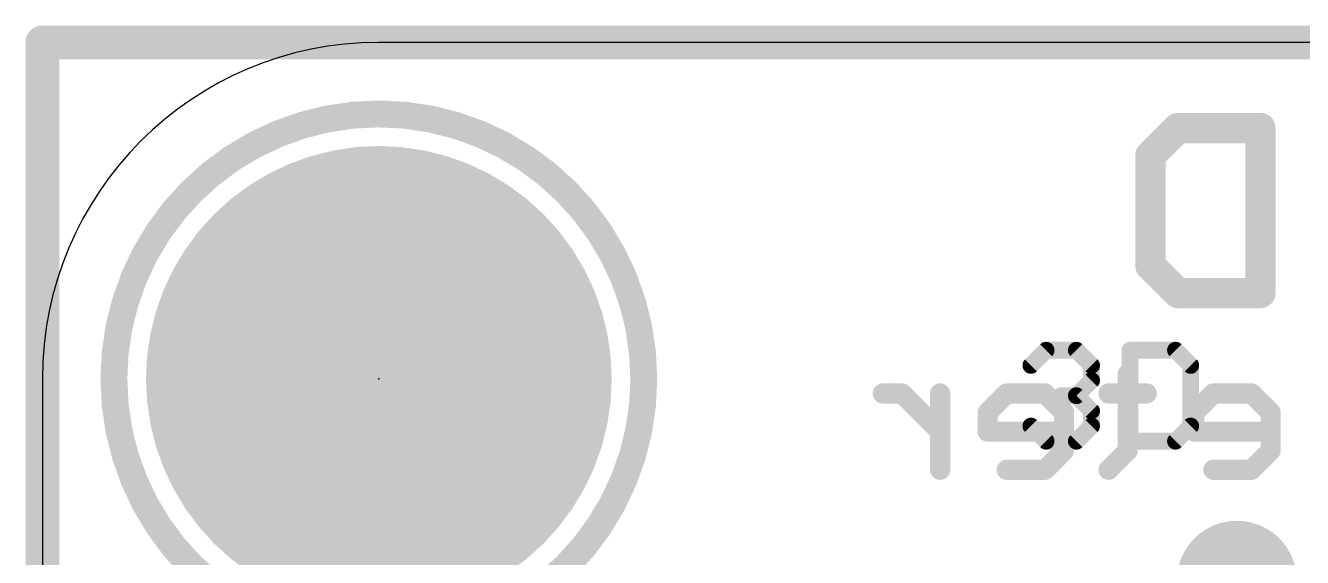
# Model space of a CAD drawing. Extents: x -0.1 to 25.5, y -0.1 to 17.9.
# Drawn here: x -0.13 to 9.51, y 13.89 to 17.91 of the extents above; entities that cross this region are included whole.
import ezdxf

# ---------------------------------------------------------------- set-up
doc = ezdxf.new("R2010")
doc.units = 0
for name, color, linetype in [('1', 12, 'CONTINUOUS'), ('16', 5, 'CONTINUOUS'), ('17', 110, 'CONTINUOUS'), ('18', 110, 'CONTINUOUS'), ('20', 53, 'CONTINUOUS'), ('21', 40, 'CONTINUOUS'), ('22', 6, 'CONTINUOUS'), ('23', 40, 'CONTINUOUS')]:
    doc.layers.add(name, color=color, linetype=linetype)

# ---------------------------------------------------------------- blocks, each defined once
blk = doc.blocks.new('ROUNDP')
at = {"const_width": 0.5}
blk.add_lwpolyline([(0, -0.25, 1), (0, 0.25, 1), (0, -0.25)], format="xyb", dxfattribs=at)
blk = doc.blocks.new('ROUNDV')
at = {"const_width": 0.5}
blk.add_lwpolyline([(0, -0.25, 1), (0, 0.25, 1), (0, -0.25)], format="xyb", dxfattribs=at)

msp = doc.modelspace()

# ---------------------------------------------------------------- linework, layer by layer
at = {"layer": '1', "const_width": 0.254}
for points in [[(0, 17.78), (25.4, 17.78)], [(0, 0), (0, 17.78)]]:
    msp.add_lwpolyline(points, dxfattribs=at)
at = {"layer": '1', "const_width": 0.127}
for points in [[(0, 17.8435, 1), (0, 17.7165)], [(0.0635, 17.78, 1), (-0.0635, 17.78)]]:
    msp.add_lwpolyline(points, format="xyb", dxfattribs=at)
at = {"layer": '16', "const_width": 0.254}
for points in [[(0, 17.78), (25.4, 17.78)], [(0, 0), (0, 17.78)]]:
    msp.add_lwpolyline(points, dxfattribs=at)
at = {"layer": '16', "const_width": 0.127}
for points in [[(0, 17.8435, 1), (0, 17.7165)], [(0.0635, 17.78, 1), (-0.0635, 17.78)]]:
    msp.add_lwpolyline(points, format="xyb", dxfattribs=at)
at = {"layer": '20'}
for p, q in [((22.86, 17.78), (2.54, 17.78)), ((0, 15.24), (0, 2.54))]:
    msp.add_line(p, q, dxfattribs=at)
msp.add_arc((2.54, 15.24), 2.54, 90, 180, dxfattribs=at)
at = {"layer": '21'}
for points, const_width in [([(2.54, 13.24, 1), (2.54, 17.24, 1), (2.54, 13.24)], 0.2032), ([(7.5766, 15.4882, 1), (7.5766, 15.4247)], 0.0635), ([(7.5991, 15.434, 1), (7.5542, 15.4789)], 0.0635), ([(7.8279, 15.4789, 1), (7.783, 15.434)], 0.0635), ([(7.8054, 15.4247, 1), (7.8054, 15.4882)], 0.0635), ([(8.2106, 15.4882, 1), (8.2106, 15.4247)], 0.0635), ([(8.2424, 15.4565, 1), (8.1789, 15.4565)], 0.0635), ([(8.5763, 15.4789, 1), (8.5314, 15.434)], 0.0635), ([(8.5538, 15.4247, 1), (8.5538, 15.4882)], 0.0635), ([(7.4398, 15.3645, 1), (7.4847, 15.3196)], 0.0635), ([(7.9516, 15.3421, 1), (7.8881, 15.3421)], 0.0635), ([(7.8974, 15.3196, 1), (7.9423, 15.3645)], 0.0635), ([(8.7, 15.3421, 1), (8.6365, 15.3421)], 0.0635), ([(8.6458, 15.3196, 1), (8.6907, 15.3645)], 0.0635), ([(7.8881, 15.2277, 1), (7.9516, 15.2277)], 0.0635), ([(7.9423, 15.2052, 1), (7.8974, 15.2501)], 0.0635), ([(7.691, 15.145, 1), (7.691, 15.0815)], 0.0635), ([(7.8279, 15.1357, 1), (7.783, 15.0908)], 0.0635), ([(7.783, 15.1357, 1), (7.8279, 15.0908)], 0.0635), ([(7.8054, 15.0815, 1), (7.8054, 15.145)], 0.0635), ([(7.9516, 14.9989, 1), (7.8881, 14.9989)], 0.0635), ([(7.8974, 14.9764, 1), (7.9423, 15.0213)], 0.0635), ([(7.4847, 14.9069, 1), (7.4398, 14.862)], 0.0635), ([(7.9423, 14.862, 1), (7.8974, 14.9069)], 0.0635), ([(8.6907, 14.862, 1), (8.6458, 14.9069)], 0.0635), ([(7.8881, 14.8845, 1), (7.9516, 14.8845)], 0.0635), ([(8.6365, 14.8845, 1), (8.7, 14.8845)], 0.0635), ([(7.5766, 14.8019, 1), (7.5766, 14.7384)], 0.0635), ([(7.5542, 14.7476, 1), (7.5991, 14.7926)], 0.0635), ([(7.783, 14.7926, 1), (7.8279, 14.7476)], 0.0635), ([(7.8054, 14.7384, 1), (7.8054, 14.8019)], 0.0635), ([(8.2106, 14.8019, 1), (8.2106, 14.7384)], 0.0635), ([(8.1789, 14.7701, 1), (8.2424, 14.7701)], 0.0635), ([(8.5314, 14.7926, 1), (8.5763, 14.7476)], 0.0635), ([(8.5538, 14.7384, 1), (8.5538, 14.8019)], 0.0635)]:
    msp.add_lwpolyline(points, format="xyb", dxfattribs=dict(at, const_width=const_width))
at = {"layer": '21', "const_width": 0.127}
for points in [[(7.4622, 15.3421), (7.5766, 15.4565)], [(7.5766, 15.4565), (7.8054, 15.4565)], [(7.8054, 15.4565), (7.9198, 15.3421)], [(8.2106, 15.4565), (8.2106, 14.7701)], [(8.5538, 15.4565), (8.2106, 15.4565)], [(8.6682, 15.3421), (8.5538, 15.4565)], [(7.9198, 15.3421), (7.9198, 15.2277)], [(8.6682, 14.8845), (8.6682, 15.3421)], [(7.9198, 15.2277), (7.8054, 15.1133)], [(7.8054, 15.1133), (7.691, 15.1133)], [(7.8054, 15.1133), (7.9198, 14.9989)], [(7.9198, 14.9989), (7.9198, 14.8845)], [(7.5766, 14.7701), (7.4622, 14.8845)], [(7.9198, 14.8845), (7.8054, 14.7701)], [(8.5538, 14.7701), (8.6682, 14.8845)], [(7.8054, 14.7701), (7.5766, 14.7701)], [(8.2106, 14.7701), (8.5538, 14.7701)]]:
    msp.add_lwpolyline(points, dxfattribs=at)
at = {"layer": '22'}
for points, const_width in [([(8.364, 16.9258), (8.5716, 17.1334)], 0.2286), ([(8.5716, 17.1334), (9.1944, 17.1334)], 0.2286), ([(9.1944, 17.1334), (9.1944, 15.8877)], 0.2286), ([(8.364, 16.0953), (8.364, 16.9258)], 0.2286), ([(8.5716, 15.8877), (8.364, 16.0953)], 0.2286), ([(9.1944, 15.8877), (8.5716, 15.8877)], 0.2286), ([(8.192, 15.2745), (8.192, 14.6983)], 0.1524), ([(6.4887, 15.1304), (6.3446, 15.1304)], 0.1524), ([(6.7768, 14.8423), (6.4887, 15.1304)], 0.1524), ([(6.7768, 14.5542), (6.7768, 15.1304)], 0.1524), ([(7.2802, 15.1304), (7.1361, 14.9864)], 0.1524), ([(7.5683, 15.1304), (7.2802, 15.1304)], 0.1524), ([(7.7123, 14.9864), (7.5683, 15.1304)], 0.1524), ([(8.336, 15.1304), (8.0479, 15.1304)], 0.1524), ([(8.8394, 15.1304), (8.6953, 14.9864)], 0.1524), ([(9.1275, 15.1304), (8.8394, 15.1304)], 0.1524), ([(9.2715, 14.9864), (9.1275, 15.1304)], 0.1524), ([(7.1361, 14.9864), (7.1361, 14.8423)], 0.1524), ([(7.7123, 14.6983), (7.7123, 14.9864)], 0.1524), ([(8.6953, 14.9864), (8.6953, 14.8423)], 0.1524), ([(9.2715, 14.6983), (9.2715, 14.9864)], 0.1524), ([(7.1361, 14.8423), (7.7123, 14.8423)], 0.1524), ([(8.6953, 14.8423), (9.2715, 14.8423)], 0.1524), ([(7.5683, 14.5542), (7.7123, 14.6983)], 0.1524), ([(8.192, 14.6983), (8.0479, 14.5542)], 0.1524), ([(9.1275, 14.5542), (9.2715, 14.6983)], 0.1524), ([(7.2802, 14.5542), (7.5683, 14.5542)], 0.1524), ([(8.8394, 14.5542), (9.1275, 14.5542)], 0.1524)]:
    msp.add_lwpolyline(points, dxfattribs=dict(at, const_width=const_width))
for points, const_width in [([(8.5716, 17.1905, 1), (8.5716, 17.0762)], 0.1143), ([(8.612, 17.093, 1), (8.5312, 17.1738)], 0.1143), ([(9.2516, 17.1334, 1), (9.1373, 17.1334)], 0.1143), ([(9.1944, 17.0762, 1), (9.1944, 17.1905)], 0.1143), ([(8.3236, 16.9662, 1), (8.4044, 16.8853)], 0.1143), ([(8.4212, 16.9258, 1), (8.3069, 16.9258)], 0.1143), ([(8.4044, 16.1357, 1), (8.3236, 16.0549)], 0.1143), ([(8.3069, 16.0953, 1), (8.4212, 16.0953)], 0.1143), ([(8.5716, 15.9449, 1), (8.5716, 15.8306)], 0.1143), ([(9.1944, 15.8306, 1), (9.1944, 15.9449)], 0.1143), ([(8.5312, 15.8473, 1), (8.612, 15.9281)], 0.1143), ([(9.1373, 15.8877, 1), (9.2516, 15.8877)], 0.1143), ([(8.2301, 15.2745, 1), (8.1539, 15.2745)], 0.0762), ([(6.3446, 15.1685, 1), (6.3446, 15.0923)], 0.0762), ([(6.5156, 15.1574, 1), (6.4618, 15.1035)], 0.0762), ([(6.4887, 15.0923, 1), (6.4887, 15.1685)], 0.0762), ([(6.8149, 15.1304, 1), (6.7387, 15.1304)], 0.0762), ([(7.2802, 15.1685, 1), (7.2802, 15.0923)], 0.0762), ([(7.3071, 15.1035, 1), (7.2532, 15.1574)], 0.0762), ([(7.5952, 15.1574, 1), (7.5413, 15.1035)], 0.0762), ([(7.5683, 15.0923, 1), (7.5683, 15.1685)], 0.0762), ([(8.0479, 15.1685, 1), (8.0479, 15.0923)], 0.0762), ([(8.336, 15.0923, 1), (8.336, 15.1685)], 0.0762), ([(8.8394, 15.1685, 1), (8.8394, 15.0923)], 0.0762), ([(8.8663, 15.1035, 1), (8.8124, 15.1574)], 0.0762), ([(9.1544, 15.1574, 1), (9.1005, 15.1035)], 0.0762), ([(9.1275, 15.0923, 1), (9.1275, 15.1685)], 0.0762), ([(7.1742, 14.9864, 1), (7.098, 14.9864)], 0.0762), ([(7.1092, 15.0133, 1), (7.1631, 14.9594)], 0.0762), ([(7.7504, 14.9864, 1), (7.6742, 14.9864)], 0.0762), ([(7.6854, 14.9594, 1), (7.7393, 15.0133)], 0.0762), ([(8.7334, 14.9864, 1), (8.6572, 14.9864)], 0.0762), ([(8.6684, 15.0133, 1), (8.7222, 14.9594)], 0.0762), ([(9.3096, 14.9864, 1), (9.2334, 14.9864)], 0.0762), ([(9.2446, 14.9594, 1), (9.2985, 15.0133)], 0.0762), ([(6.7499, 14.8154, 1), (6.8038, 14.8693)], 0.0762), ([(7.1361, 14.8804, 1), (7.1361, 14.8042)], 0.0762), ([(7.098, 14.8423, 1), (7.1742, 14.8423)], 0.0762), ([(7.7123, 14.8042, 1), (7.7123, 14.8804)], 0.0762), ([(8.6953, 14.8804, 1), (8.6953, 14.8042)], 0.0762), ([(8.6572, 14.8423, 1), (8.7334, 14.8423)], 0.0762), ([(9.2715, 14.8042, 1), (9.2715, 14.8804)], 0.0762), ([(7.7393, 14.6713, 1), (7.6854, 14.7252)], 0.0762), ([(8.2189, 14.6713, 1), (8.165, 14.7252)], 0.0762), ([(9.2985, 14.6713, 1), (9.2446, 14.7252)], 0.0762), ([(7.6742, 14.6983, 1), (7.7504, 14.6983)], 0.0762), ([(8.1539, 14.6983, 1), (8.2301, 14.6983)], 0.0762), ([(9.2334, 14.6983, 1), (9.3096, 14.6983)], 0.0762), ([(6.7387, 14.5542, 1), (6.8149, 14.5542)], 0.0762), ([(7.2802, 14.5923, 1), (7.2802, 14.5161)], 0.0762), ([(7.5413, 14.5811, 1), (7.5952, 14.5273)], 0.0762), ([(7.5683, 14.5161, 1), (7.5683, 14.5923)], 0.0762), ([(8.021, 14.5811, 1), (8.0748, 14.5273)], 0.0762), ([(8.8394, 14.5923, 1), (8.8394, 14.5161)], 0.0762), ([(9.1005, 14.5811, 1), (9.1544, 14.5273)], 0.0762), ([(9.1275, 14.5161, 1), (9.1275, 14.5923)], 0.0762)]:
    msp.add_lwpolyline(points, format="xyb", dxfattribs=dict(at, const_width=const_width))
at = {"layer": '23'}
msp.add_point((2.54, 15.24), dxfattribs=at)

# ---------------------------------------------------------------- block references
at = {"layer": '17', "xscale": 3.516, "yscale": 3.516}
msp.add_blockref('ROUNDP', (2.54, 15.24), dxfattribs=at)
msp.add_blockref('ROUNDP', (2.54, 15.24), dxfattribs=at)
at = {"layer": '18', "xscale": 0.9064, "yscale": 0.9064}
msp.add_blockref('ROUNDV', (9.017, 13.716), dxfattribs=at)
msp.add_blockref('ROUNDV', (9.017, 13.716), dxfattribs=at)

doc.saveas('drawing.dxf')
